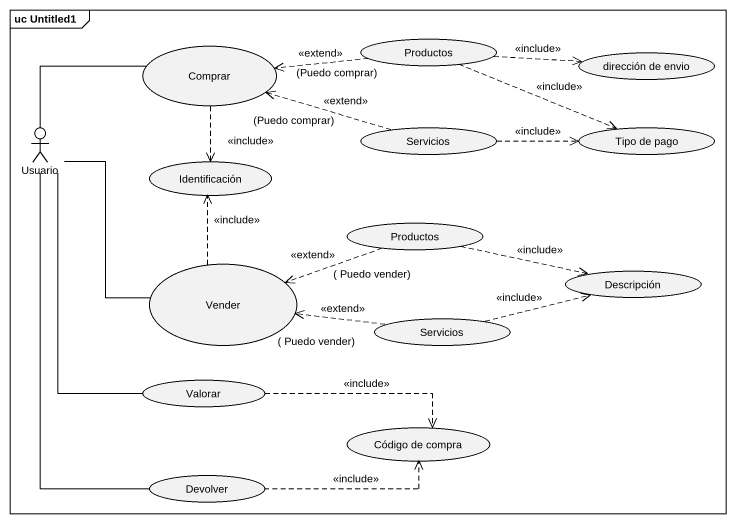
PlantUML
@startuml
mainframe uc Untitled1
usecase Comprar
usecase Productos
usecase "dirección de envio" as dirección_de_envio
actor Usuario
usecase Identificación
usecase Servicios
usecase "Tipo de pago" as Tipo_de_pago
usecase "Productos" as Productos_2
usecase Vender
usecase Descripción
usecase "Servicios" as Servicios_2
usecase Valorar
usecase "Código de compra" as Código_de_compra
usecase Devolver
Comprar ..> Identificación : <<include>>
Productos .left.> Comprar : <<extend>>\n(Puedo comprar)
Productos .right.> dirección_de_envio : <<include>>
Productos .right.> Tipo_de_pago : <<include>>
Usuario -right- Comprar
Usuario -- Vender
Usuario -- Valorar
Usuario -- Devolver
Servicios .left.> Comprar : <<extend>>\n(Puedo comprar)
Servicios .right.> Tipo_de_pago : <<include>>
Productos_2 .left.> Vender : <<extend>>\n( Puedo vender)
Productos_2 .right.> Descripción : <<include>>
Vender .up.> Identificación : <<include>>
Servicios_2 .left.> Vender : <<extend>>\n( Puedo vender)
Servicios_2 .right.> Descripción : <<include>>
Valorar .right.> Código_de_compra : <<include>>
Devolver .right.> Código_de_compra : <<include>>
@enduml
